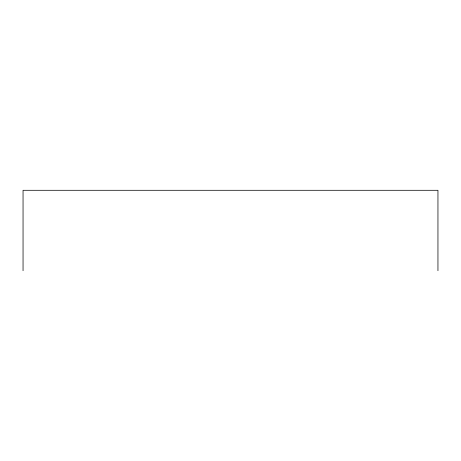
<?xml version="1.0" encoding="UTF-8"?>
<svg xmlns="http://www.w3.org/2000/svg" width="461" height="461" viewBox="0 0 461 461"><rect width="100%" height="100%" fill="white"/><g stroke="black" fill="none" stroke-linecap="round" stroke-linejoin="round"><path stroke-width="0.69" d="M437.95 270.705L437.95 190.295L23.05 190.295L23.05 270.705"/></g></svg>
